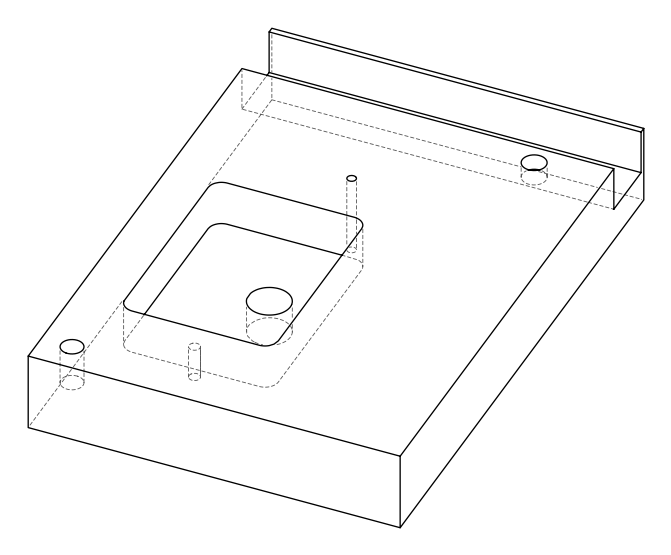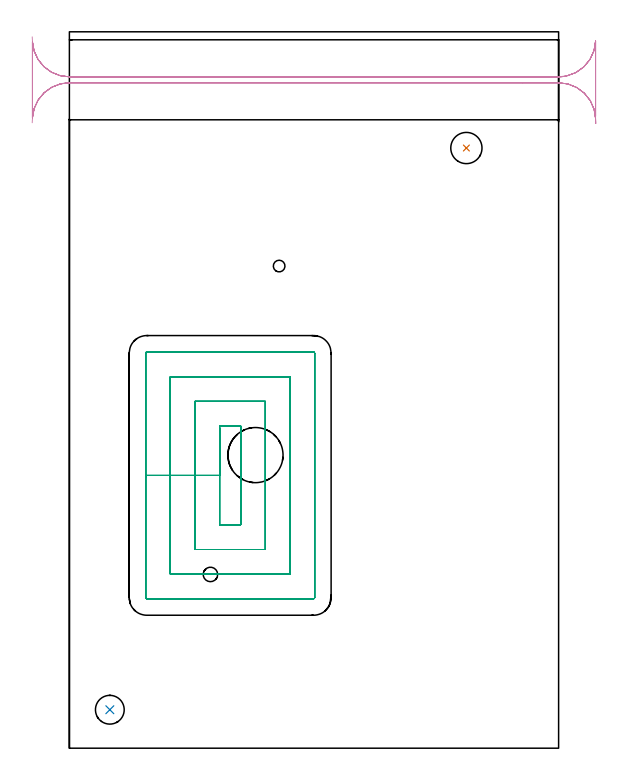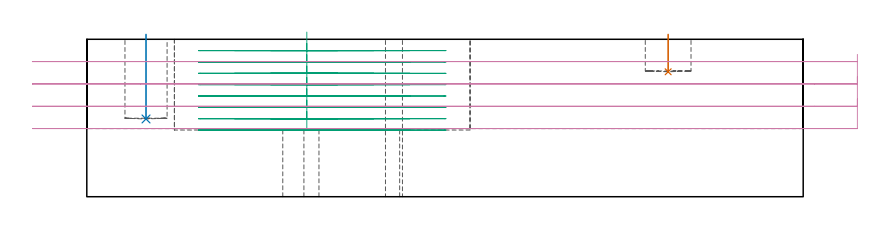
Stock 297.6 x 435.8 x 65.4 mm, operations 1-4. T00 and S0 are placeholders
(PLAN: 9 operations, 7 tool changes, 31.6 min)
(1 INDEXABLE_INSERT_DRILL_BLIND_HOLE_FROM_SOLID | STEP1POCKET | NXT0302_009 | 0.06 min | 3757 mm3)
(2 INDEXABLE_INSERT_DRILL_BLIND_HOLE_FROM_SOLID_1 | STEP1POCKET_1 | NXT0302_006 | 0.14 min | 7897 mm3)
(3 MILL_RECTANGULAR_POCKET | POCKET_RECTANGULAR_STRAIGHT | UGT0201_094 | Follow Part, ap 5, ae 75% | 22.56 min | 783922 mm3)
(4 MILL_RECTANGULAR_SLOT | SLOT_RECTANGULAR | UGT0201_009 | Follow Part, ap 11.25, ae 75% | 7.49 min | 536692 mm3)
(5 MILL_THROUGH_HOLE_FROM_SOLID_MATERIAL | STEP1HOLE_1 | UGT0201_018 | Circular | 0.83 min | 24546 mm3)
(6 SPOT_DRILL | STEP1HOLE | NXT0321_9005460120000 | 0.03 min | 49 mm3)
(7 SPOT_DRILL_1 | STEP1HOLE_2 | NXT0321_9005460120000 | 0.04 min | 50 mm3)
(8 DRILL_THROUGH_HOLE_INTO_CENTER | STEP1HOLE | NXT0301_042 | 0.28 min | 2635 mm3)
(9 DRILL_THROUGH_HOLE_INTO_CENTER_1 | STEP1HOLE_2 | NXT0301_059 | 0.14 min | 1564 mm3)
(TOOL NXT0302_009 | Index. Insert Drill 19mm [880-D1900L25-05] | D19 PA176 FL95 Z2)
(TOOL NXT0302_006 | Index. Insert Drill 17.5mm [880-D1750L25-05] | D17.5 PA176 FL88 Z2)
(TOOL UGT0201_094 | End mill 20 mm | D20 FL38 Z4)
(TOOL UGT0201_009 | End Mill 45 mm | D45 FL63 Z6)
(TOOL UGT0201_018 | End mill 30 mm | D30 FL50 Z4)
(TOOL NXT0321_9005460120000 | NC Spot Drill, 142deg, 12mm, Carbide, Uncoated | D12 PA142 FL30 Z2)
(TOOL NXT0301_042 | Carbide Drill 7.1mm [860.1-0710-057A1-MM 2214] | D7.1 PA140 FL85 Z2)
(TOOL NXT0301_059 | Carbide Drill 8.8mm [860.1-0880-026A1-MM 2214] | D8.8 PA140 FL47 Z2)
(OP 1 INDEXABLE_INSERT_DRILL_BLIND_HOLE_FROM_SOLID)
G17 G21 G94 G90
T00 M6
G54
G17 G0 G90 X241.5 Y365.1 S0 M3
G43 Z75.4 H1
G94 G81 G98 Z51.9 F250. R67.4
G80
M5
M2
(OP 2 INDEXABLE_INSERT_DRILL_BLIND_HOLE_FROM_SOLID_1)
G17 G21 G94 G90
T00 M6
G54
G17 G0 G90 X24.6 Y23.4 S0 M3
G43 Z75.4 H1
G94 G81 G98 Z32.3 F250. R67.4
G80
M5
M2
(OP 3 MILL_RECTANGULAR_POCKET)
G17 G21 G94 G90
T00 M6
G54
G17 G0 G90 X91.4 Y194.733 S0 M3
G43 Z75.4 H0
Z68.4
G94 G1 Y165.95 Z60.687 F250.
Y135.9 F500.
X104.2
Y196.
X91.4
Y165.95
X76.4
Y120.9
X119.2
Y211.
X76.4
Y165.95
X61.4
Y105.9
X134.2
Y226.
X61.4
Y165.95
X46.4
Y91.6
G3 X47.1 Y90.9 R0.7
G1 X148.5
G3 X149.2 Y91.6 R0.7
G1 Y240.3
G3 X148.5 Y241. R0.7
G1 X47.1
G3 X46.4 Y240.3 R0.7
G1 Y165.95
Y164.95
G0 X91.4 Y194.733 Z63.687
G1 Y165.95 Z55.975 F250.
Y135.9 F500.
X104.2
Y196.
X91.4
Y165.95
X76.4
Y120.9
X119.2
Y211.
X76.4
Y165.95
X61.4
Y105.9
X134.2
Y226.
X61.4
Y165.95
X46.4
Y91.6
G3 X47.1 Y90.9 R0.7
G1 X148.5
G3 X149.2 Y91.6 R0.7
G1 Y240.3
G3 X148.5 Y241. R0.7
G1 X47.1
G3 X46.4 Y240.3 R0.7
G1 Y165.95
Y164.95
G0 X91.4 Y194.733 Z58.975
G1 Y165.95 Z51.262 F250.
Y135.9 F500.
X104.2
Y196.
X91.4
Y165.95
X76.4
Y120.9
X119.2
Y211.
X76.4
Y165.95
X61.4
Y105.9
X134.2
Y226.
X61.4
Y165.95
X46.4
Y91.6
G3 X47.1 Y90.9 R0.7
G1 X148.5
G3 X149.2 Y91.6 R0.7
G1 Y240.3
G3 X148.5 Y241. R0.7
G1 X47.1
G3 X46.4 Y240.3 R0.7
G1 Y165.95
Y164.95
G0 X91.4 Y194.733 Z54.262
G1 Y165.95 Z46.55 F250.
Y135.9 F500.
X104.2
Y196.
X91.4
Y165.95
X76.4
Y120.9
X119.2
Y211.
X76.4
Y165.95
X61.4
Y105.9
X134.2
Y226.
X61.4
Y165.95
X46.4
Y91.6
G3 X47.1 Y90.9 R0.7
G1 X148.5
G3 X149.2 Y91.6 R0.7
G1 Y240.3
G3 X148.5 Y241. R0.7
G1 X47.1
G3 X46.4 Y240.3 R0.7
G1 Y165.95
Y164.95
G0 X91.4 Y194.733 Z49.55
G1 Y165.95 Z41.837 F250.
Y135.9 F500.
X104.2
Y196.
X91.4
Y165.95
X76.4
Y120.9
X119.2
Y211.
X76.4
Y165.95
X61.4
Y105.9
X134.2
Y226.
X61.4
Y165.95
X46.4
Y91.6
G3 X47.1 Y90.9 R0.7
G1 X148.5
G3 X149.2 Y91.6 R0.7
G1 Y240.3
G3 X148.5 Y241. R0.7
G1 X47.1
G3 X46.4 Y240.3 R0.7
G1 Y165.95
Y164.95
G0 X91.4 Y194.733 Z44.837
G1 Y165.95 Z37.125 F250.
Y135.9 F500.
X104.2
Y196.
X91.4
Y165.95
X76.4
Y120.9
X119.2
Y211.
X76.4
Y165.95
X61.4
Y105.9
X134.2
Y226.
X61.4
Y165.95
X46.4
Y91.6
G3 X47.1 Y90.9 R0.7
G1 X148.5
G3 X149.2 Y91.6 R0.7
G1 Y240.3
G3 X148.5 Y241. R0.7
G1 X47.1
G3 X46.4 Y240.3 R0.7
G1 Y165.95
Y164.95
G0 X91.4 Y194.733 Z40.125
G1 Y165.95 Z32.412 F250.
Y135.9 F500.
X104.2
Y196.
X91.4
Y165.95
X76.4
Y120.9
X119.2
Y211.
X76.4
Y165.95
X61.4
Y105.9
X134.2
Y226.
X61.4
Y165.95
X46.4
Y91.6
G3 X47.1 Y90.9 R0.7
G1 X148.5
G3 X149.2 Y91.6 R0.7
G1 Y240.3
G3 X148.5 Y241. R0.7
G1 X47.1
G3 X46.4 Y240.3 R0.7
G1 Y165.95
Y164.95
G0 X91.4 Y194.733 Z35.412
G1 Y165.95 Z27.7 F250.
Y135.9 F500.
X104.2
Y196.
X91.4
Y165.95
X76.4
Y120.9
X119.2
Y211.
X76.4
Y165.95
X61.4
Y105.9
X134.2
Y226.
X61.4
Y165.95
X46.4
Y91.6
G3 X47.1 Y90.9 R0.7
G1 X148.5
G3 X149.2 Y91.6 R0.7
G1 Y240.3
G3 X148.5 Y241. R0.7
G1 X47.1
G3 X46.4 Y240.3 R0.7
G1 Y165.95
Y164.95
G0 Z75.4
M5
M2
(OP 4 MILL_RECTANGULAR_SLOT)
G17 G21 G94 G90
T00 M6
G54
G17 G0 G90 X-22.625 Y380.465 S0 M3
G43 Z75.4 H0
Z56.125
G94 G1 X-22.47 Y383.461 F250.
G2 X-4.157 Y404.413 R22.5 F500.
X0. Y404.8 R22.5 F405.
G1 X275.819
X297.6 F500.
G2 X320.09 Y382.971 R22.5
G1 Y430.229
G2 X297.6 Y408.4 R22.5
G1 X0.
G2 X-22.47 Y429.739 R22.5
G1 X-22.625 Y432.735 F250.
G0 Z75.4
X320.1 Y384.428
Z59.125
G1 Y430.229 Z46.853
X320.09 Z46.85
G2 X302.239 Y408.883 R22.5 F500.
X297.6 Y408.4 R22.5 F389.
G1 X22.272
X0. F500.
G2 X-22.47 Y429.738 R22.5
G1 X-22.5
Y383.462
X-22.47
G2 X0. Y404.8 R22.5
G1 X297.6
G2 X320.09 Y382.971 R22.5
G1 X320.179 Y379.972 F250.
G0 X320.1 Y384.428 Z49.85
G1 Y430.229 Z37.578
X320.09 Z37.575
G2 X302.239 Y408.883 R22.5 F500.
X297.6 Y408.4 R22.5 F409.
G1 X22.272
X0. F500.
G2 X-22.47 Y429.738 R22.5
G1 X-22.5
Y383.462
X-22.47
G2 X0. Y404.8 R22.5
G1 X297.6
G2 X320.09 Y382.971 R22.5
G1 X320.179 Y379.972 F250.
G0 X320.1 Y384.428 Z40.575
G1 Y430.229 Z28.303
X320.09 Z28.3
G2 X302.239 Y408.883 R22.5 F500.
X297.6 Y408.4 R22.5 F389.
G1 X22.272
X0. F500.
G2 X-22.47 Y429.738 R22.5
G1 X-22.5
Y383.462
X-22.47
G2 X0. Y404.8 R22.5
G1 X297.6
G2 X320.09 Y382.971 R22.5
G1 X320.179 Y379.972 F250.
G0 Z75.4
M5
M2
